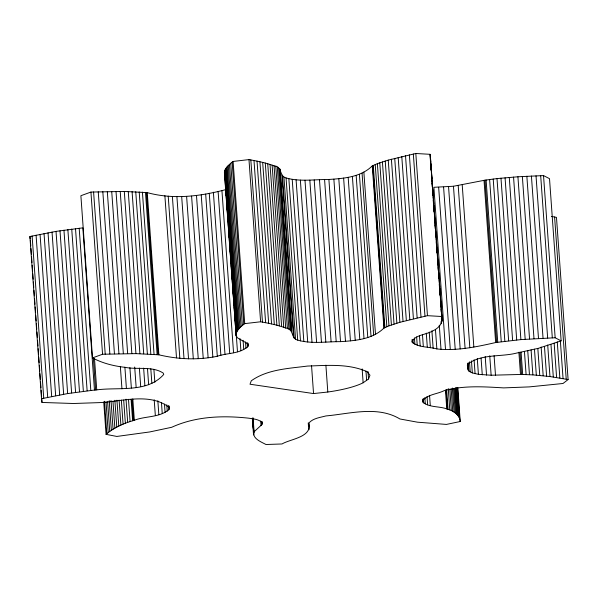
<?xml version="1.0" encoding="UTF-8"?>
<svg xmlns="http://www.w3.org/2000/svg" width="598" height="598" viewBox="0 0 598 598"><rect width="100%" height="100%" fill="white"/><g stroke="black" fill="none" stroke-linecap="round" stroke-linejoin="round"><path stroke-width="0.9" d="M551.438 216.401L556.476 217.373L568.1 379.566L563.002 383.49L529.237 386.899L503.658 387.893C483.887 386.704 463.562 385.344 444.209 390.636C437.235 394.179 427.465 394.306 422.577 400.81L422.764 401.953C429.043 407.746 439.201 406.02 446.773 408.905C452.791 410.52 459.832 414.578 460.228 421.508L446.437 424.423L417.486 422.188L399.935 418.981C377.502 405.466 349.905 413.823 325.932 415.931C320.177 417.516 313.285 418.181 309.046 422.831C312.223 437.4 290.837 438.745 282.009 443.97L265.975 444.508C261.348 441.989 251.848 438.446 254.083 431.771L261.946 424.543L262.081 421.515M103.738 401.923L106.063 434.357C114.158 427.45 124.175 423.137 134.341 420.282C145.299 415.804 160.668 417.86 169.518 408.86L169.555 407.694C150.113 392.101 121.379 401.729 98.991 402.633L73.487 403.5L42.002 402.454L41.524 398.709L29.9 236.524L56.018 231.389L82.845 227.86L94.469 390.046L67.641 393.581L41.524 398.709M568.1 379.566L549.966 376.546L532.87 374.879L521.553 374.438L491.137 375.23L478.415 374.326L472.323 372.913L468.802 370.992L468.114 369.893L467.965 366.088M430.493 161.983L430.089 154.314L415.819 153.492L388.244 160.114L377.368 163.65L372.277 165.915C360.781 177.18 344.052 178.428 328.9 179.46C314.653 179.363 300.024 181.956 286.068 177.935C279.042 176.417 282.473 166.244 274.056 165.84C265.975 162.798 257.461 161.116 248.977 159.599L233.108 161.438C229.438 164.315 224.826 167.627 224.407 172.673L236.135 335.755L237.526 337.885L247.692 343.723L248.297 345.988C240.433 354.083 227.389 352.723 217.298 356.266C198.005 360.288 177.995 359.368 158.881 354.808L135.933 353.627L102.557 354.255L92.511 357.896L80.887 195.71L90.933 192.063L124.302 191.442L147.25 192.623C173.233 199.762 200.27 196.361 225.85 189.603M445.51 349.471L433.886 187.286L453.471 186.247L485.008 180.17L497.005 178.585L517.928 176.776L543.53 175.58L549.517 178.682L561.141 340.867L555.153 337.765L520.895 339.604L495.66 342.542C476.442 346.892 456.67 351.108 436.854 348.933C428.818 346.578 418.966 347.797 412.261 342.333L412.044 341.189C416.38 334.424 426.651 334.775 432.997 330.769C438.334 328.452 443.783 322.748 441.713 316.499L430.089 154.314M224.474 171.731L236.135 335.755M236.098 333.916C237.182 329.363 241.211 326.329 244.732 323.623L260.608 321.784C269.085 323.301 277.599 324.983 285.687 328.033C294.104 328.429 290.673 338.603 297.699 340.12C311.648 344.149 326.276 341.555 340.524 341.645C355.675 340.621 372.405 339.365 383.909 328.1L388.992 325.843L399.868 322.3L427.45 315.677L441.713 316.499M468.159 368.869L468.54 367.621L467.337 365.468L467.621 364.294C481.091 353.627 501.087 357.148 516.709 353.052L538.35 348.32L561.141 340.867M368.547 378.975L369.968 375.238L367.299 371.821C348.701 363.382 327.383 365.438 307.507 366.058C288.498 368.555 267.456 369.287 251.31 380.776L250.001 384.222L313.546 393.566L327.809 392.019A60.234 13.956 -4.1 0 0 363.136 382.772L368.547 378.975L368.017 371.56M94.469 390.046L96.741 389.889C118.613 386.891 147.123 393.17 163.747 374.453L163.209 373.077C152.184 365.864 137.226 369.87 124.997 367.322C113.762 366.058 102.52 363.27 92.511 357.896M106.063 434.357L116.842 436.443L149.739 431.943L171.663 427.293C195.77 416.26 222.777 415.356 248.716 418.181C253.133 418.936 258.261 419.071 261.745 422.248L262.216 423.369M29.9 236.524L30.184 238.766M224.407 172.673L224.512 173.562M554.593 216.992L566.216 379.184M560.341 340.591L563.062 378.586M557.269 341.877L559.855 378.026M543.53 175.58L555.153 337.765M554.144 343.207L556.603 377.495M540.682 175.663L552.305 337.855M550.982 344.568L553.307 377.002M536.025 175.834L547.656 338.019M547.708 345.039L549.966 376.546M544.464 346.474L546.594 376.135M531.42 176.029L543.044 338.214M541.13 347.027L543.186 375.753M526.86 176.253L538.492 338.438M537.834 348.537L539.762 375.417M522.36 176.5L533.992 338.685M534.463 349.172L536.324 375.125M531.076 349.852L532.87 374.879M517.928 176.776L529.551 338.969M527.735 350.578L529.462 374.677M513.555 177.083L525.179 339.275M524.431 351.37L526.098 374.535M509.272 177.419L520.895 339.604M521.075 352.207L522.674 374.453M519.961 352.192L521.553 374.438M518.892 352.207L520.484 374.453M505.071 177.785L516.694 339.97M500.982 178.174L512.606 340.359M497.005 178.585L508.636 340.778M493.215 179.026L504.839 341.211M489.613 179.49L501.244 341.675M486.107 179.998L497.738 342.183M485.008 180.17L496.639 342.355M484.029 180.349L495.66 342.542M494.09 355.72L495.488 375.178M489.747 355.765L491.137 375.23M485.21 356.565L486.533 375.103M481.069 358.12L482.265 374.804M477.286 358.576L478.415 374.326M462.217 184.834L473.84 347.019M474.079 359.794L475.074 373.698M471.463 360.871L472.323 372.913M458.203 185.567L469.834 347.752M469.49 361.812L470.215 372.008M468.204 362.657L468.802 370.992M467.92 367.112L468.114 369.893M467.539 363.681L467.733 366.462M453.471 186.247L465.095 348.432M448.56 186.763L460.183 348.948M443.589 187.114L455.213 349.299M457.799 387.474L460.228 421.508M457.515 388.117L459.705 418.697M457.156 388.012L459.279 417.666M456.67 387.938L458.726 416.664M456.057 387.885L458.053 415.692M455.325 387.863L457.246 414.743M454.525 388.805L456.319 413.831M453.538 388.857L455.265 412.949M438.655 187.286L450.287 349.479M452.357 388.02L454.084 412.112M451.176 389.074L452.768 411.319M449.823 389.261L451.348 410.572M448.261 388.58L449.786 409.892M430.268 154.919L442.169 319.257M430.485 158.141L430.747 161.849M430.881 163.703L431.345 170.191M431.479 172.045L431.943 178.533M432.077 180.387L432.541 186.868M432.675 188.721L433.139 195.21M433.273 197.063L433.737 203.552M433.871 205.406L434.335 211.894M434.469 213.748L434.933 220.236M435.067 222.09L435.531 228.578M435.665 230.432L436.129 236.92M436.263 238.774L436.727 245.255M436.861 247.109L437.325 253.597M437.459 255.451L437.923 261.939M438.057 263.793L438.521 270.281M438.655 272.135L439.119 278.623M439.253 280.477L439.717 286.965M439.851 288.819L440.315 295.307M440.449 297.161L440.913 303.642M441.047 305.496L441.511 311.984M441.645 313.838L442.109 320.326M430.829 166.618L431.091 170.325M431.427 174.96L431.689 178.667M432.025 183.302L432.287 187.002M432.623 191.637L432.885 195.344M433.221 199.979L433.483 203.686M433.819 208.321L434.081 212.028M434.417 216.663L434.679 220.37M435.015 225.005L435.277 228.713M435.613 233.347L435.875 237.055M436.211 241.689L436.405 244.47M436.809 250.024L437.003 252.805M437.407 258.366L437.669 262.074M438.065 267.635L438.267 270.416M438.663 275.977L438.865 278.758M439.261 284.319L439.463 287.1M439.859 292.661L440.061 295.442M440.457 301.003L440.659 303.777M441.055 309.338L441.257 312.119M441.653 317.68L441.922 321.388M446.654 389.791L448.044 409.256M446.041 389.597L447.439 409.062M441.018 321.634L441.152 323.481M445.45 390.367L446.773 408.905M439.276 325.192L441.003 349.292M435.456 329.468L436.854 348.933M431.898 330.799L433.161 348.402M429.244 332.047L430.373 347.804M415.819 153.492L427.45 315.677M413.338 154L424.969 316.185M426.284 333.116L427.286 347.019M429.558 395.345L430.291 405.541M427.039 396.534L427.637 404.876M422.457 334.432L423.317 346.481M409.368 154.852L420.992 317.037M424.857 397.52L425.32 404.009M419.475 335.777L420.2 345.973M423.354 398.395L423.683 403.03M405.511 155.712L417.142 317.897M422.562 399.172L422.764 401.953M416.634 336.906L417.232 345.248M401.789 156.579L413.412 318.771M414.421 337.892L414.885 344.381M412.949 339.694L413.218 343.401M412.059 339.552L412.261 342.333M398.186 157.461L409.817 319.646M394.725 158.343L406.348 320.528M391.406 159.225L403.037 321.41M388.244 160.114L399.868 322.3M385.239 161.012L396.863 323.197M382.414 161.894L394.037 324.086M379.782 162.783L391.406 324.968M377.368 163.65L388.992 325.843M375.223 164.51L386.854 326.695M373.279 165.369L384.903 327.555M372.711 165.646L384.335 327.831M372.277 165.915L383.909 328.1M363.861 172.052L375.484 334.237M362.059 173.128L373.683 335.314M359.405 174.287L371.029 336.472M356.161 175.386L367.785 337.571M352.386 176.395L364.01 338.58M365.976 371.044L366.641 380.313M362.141 368.869L363.136 382.772M348.171 177.292L359.802 339.485M343.618 178.069L355.242 340.255M338.812 178.697L350.435 340.882M333.871 179.161L345.495 341.346M328.9 179.46L340.524 341.645M324.579 179.564L336.211 341.75M319.474 179.609L331.098 341.794M314.204 179.938L325.828 342.123M325.888 365.146L327.809 392.019M309.831 180.148L321.455 342.34M304.987 180.215L316.611 342.4M300.368 180.095L311.999 342.28M311.551 365.759L313.546 393.566M296.085 179.796L307.708 341.989M292.213 179.333L303.836 341.518M308.553 423.287L309.017 429.775M308.493 423.541L308.688 426.322M308.247 422.898L308.508 426.606M288.849 178.705L300.48 340.897M286.068 177.935L297.699 340.12M283.938 177.03L295.562 339.223M282.495 176.021L294.119 338.206M281.845 175.035L293.469 337.22M280.051 169.271L291.675 331.456M279.901 169.025L291.525 331.217M279.625 168.778L291.256 330.963M278.578 168.031L290.202 330.216M277.315 167.298L288.939 329.483M275.798 166.573L287.421 328.758M274.056 165.84L285.687 328.033M272.127 165.13L283.751 327.315M270.012 164.42L281.636 326.613M267.725 163.732L279.356 325.917M265.28 163.052L276.904 325.245M262.679 162.394L274.303 324.579M259.928 161.752L271.552 323.937M257.035 161.124L268.659 323.309M254.001 160.511L265.624 322.696M250.831 159.92L262.455 322.105M248.977 159.599L260.608 321.784M261.745 421.762L261.946 424.543M260.706 420.992L261.042 425.627M248.095 343.207L248.297 345.988M253.089 417.867L254.083 431.771M252.857 418.137L253.881 433.072M252.715 418.421L253.716 432.317M247.153 342.549L247.49 347.184M252.491 418.264L252.625 420.117M252.827 422.898L253.223 428.46M253.425 431.24L253.687 434.948M252.349 418.308L253.477 434.058M233.108 161.438L244.732 323.623M245.501 341.899L245.965 348.387M232.151 162.133L243.782 324.325M230.723 163.276L242.347 325.462M243.087 340.307L243.752 349.576M229.423 164.398L241.046 326.583M228.272 165.504L239.895 327.697M240.037 338.67L240.904 350.72M227.255 166.595L238.886 328.788M226.395 167.672L238.019 329.857M225.678 168.726L237.301 330.911M225.117 169.75L236.741 331.942M224.713 170.759L236.337 332.944M224.826 174.407L225.162 179.041M225.424 182.749L225.76 187.383M226.022 191.091L226.35 195.725M226.62 199.433L226.948 204.068M227.218 207.775L227.546 212.402M227.816 216.11L228.144 220.744M228.414 224.452L228.742 229.086M229.012 232.794L229.34 237.428M229.61 241.136L229.938 245.771M230.208 249.478L230.536 254.113M230.806 257.82L231.134 262.455M231.404 266.162L231.732 270.789M232.002 274.497L232.33 279.131M232.6 282.839L232.928 287.474M233.198 291.181L233.526 295.816M233.796 299.523L234.124 304.158M234.394 307.865L234.722 312.5M234.992 316.207L235.32 320.842M235.59 324.55L235.918 329.177M236.188 332.884L236.449 336.592M225.984 191.457L226.313 196.092M226.582 199.799L226.911 204.434M227.18 208.141L227.509 212.776M227.778 216.483L228.107 221.118M228.376 224.826L228.705 229.46M228.974 233.168L229.303 237.795M229.572 241.502L229.901 246.137M230.17 249.844L230.499 254.479M230.768 258.187L231.097 262.821M231.299 265.602L231.695 271.163M231.897 273.944L232.293 279.505M232.495 282.286L232.891 287.847M233.093 290.628L233.489 296.182M233.691 298.963L234.087 304.524M234.289 307.305L234.685 312.866M234.887 315.647L235.283 321.208M235.485 323.989L235.881 329.55M236.083 332.331L237.481 351.788M221.933 190.583L233.556 352.768M218.106 191.345L229.729 353.53M213.366 192.205L224.99 354.39M209.255 193.251L220.879 355.436M205.667 194.081L217.298 356.266M201.227 194.903L212.851 357.088M196.495 195.583L208.126 357.776M191.592 196.114L203.223 358.299M186.621 196.473L198.244 358.658M181.687 196.652L193.311 358.837M176.911 196.66L188.534 358.845M172.381 196.48L184.012 358.673M168.217 196.129L179.841 358.322M164.876 195.666L176.5 357.851M169.324 406.079L169.518 408.86M168.412 405.422L168.748 410.056M166.79 404.771L167.253 411.26M164.472 404.106L165.07 412.448M147.25 192.623L158.881 354.808M146.443 192.504L158.066 354.689M161.445 402.469L162.245 413.592M145.493 192.406L157.117 354.592M157.85 400.765L158.844 414.668M142.414 192.137L154.045 354.322M153.903 369.317L154.837 382.294M154.202 399.8L155.338 415.558M139.199 191.921L150.823 354.106M150.808 368.779L151.87 383.61M135.746 191.749L147.37 353.934M147.519 368.951L148.648 384.708M132.083 191.607L143.707 353.792M143.632 368.114L144.895 385.725M128.264 191.51L139.895 353.695M139.371 368.091L140.702 386.629M124.302 191.442L135.933 353.627M134.692 367.023L136.157 387.407M120.22 191.412L131.844 353.605M132.816 398.971L134.341 420.282M129.901 367.65L131.358 388.042M131.949 399.18L133.474 420.499M131.089 399.427L132.621 420.745M116.019 191.42L127.643 353.605M128.488 399.3L130.08 421.538M124.892 367.202L126.417 388.513M111.714 191.457L123.338 353.65M126.021 399.195L127.68 422.367M123.689 400.077L125.356 423.242M120.355 366.544L121.947 388.79M107.311 191.532L118.935 353.717M121.349 400.077L123.076 424.169M119.107 400.107L120.901 425.133M102.819 191.644L114.442 353.829M116.939 400.174L118.8 426.127M114.868 400.271L116.797 427.144M98.244 191.779L109.868 353.964M112.962 401.31L114.883 428.19M111.011 400.525L113.074 429.259M109.232 400.682L111.355 430.343M93.587 191.951L105.211 354.136M107.61 401.789L109.74 431.45M106.025 401.991L108.223 432.571M90.933 192.063L102.557 354.255M104.478 401.273L106.803 433.707M94.484 358.374L96.741 389.889M93.318 357.514L95.643 389.948M79.183 228.204L90.806 390.397M75.512 228.6L87.136 390.793M71.738 229.064L83.361 391.249M67.866 229.58L79.489 391.765M63.949 230.14L75.572 392.325M59.994 230.746L71.618 392.931M56.018 231.389L67.641 393.581M52.033 232.076L63.657 394.261M48.034 232.801L59.665 394.986M44.043 233.556L55.666 395.741M40.059 234.349L51.682 396.534M36.082 235.171L47.705 397.356M32.113 236.031L43.736 398.216M30.371 240.261L30.775 245.823M30.969 248.604L31.373 254.165M31.567 256.946L31.971 262.507M32.165 265.288L32.569 270.849M32.763 273.63L33.167 279.191M33.361 281.972L33.765 287.533M33.959 290.314L34.363 295.868M34.557 298.649L34.961 304.21M35.155 306.991L35.559 312.552M35.753 315.333L36.157 320.894M36.351 323.675L36.755 329.236M36.949 332.017L37.353 337.578M37.547 340.359L37.951 345.921M38.145 348.701L38.549 354.255M38.743 357.036L39.139 362.597M39.341 365.378L39.737 370.939M39.939 373.72L40.335 379.281M40.537 382.062L40.933 387.624M41.135 390.404L41.531 395.966M41.733 398.746L42.002 402.454"/></g></svg>
